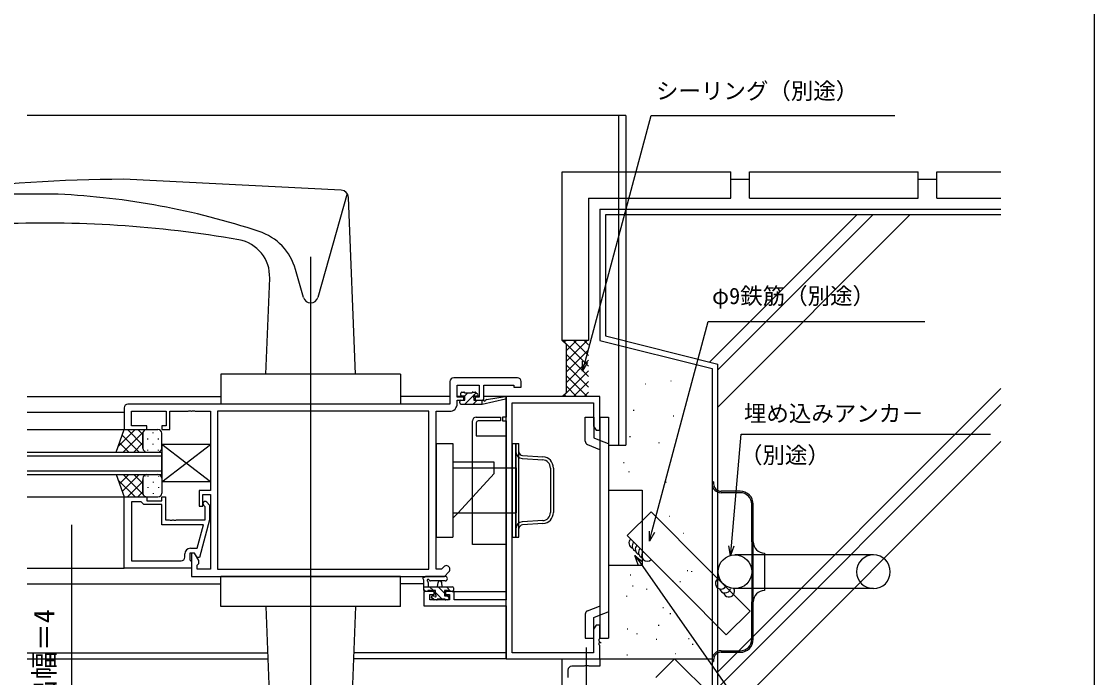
# Model space of a CAD drawing. Units: millimetres, scale not verified. Extents: x -438 to 438, y -464 to 465.
# Drawn here: x 150.9 to 437.5, y -158.2 to 16.9 of the extents above; entities that cross this region are included whole.
import ezdxf
from ezdxf.enums import TextEntityAlignment as Align

# ---------------------------------------------------------------- set-up
doc = ezdxf.new("R2010")
doc.units = ezdxf.units.MM
doc.header["$LTSCALE"] = 4
for name, color, linetype in [('0-2_YKK_11', 7, 'Continuous'), ('0-4_YKK_12', 2, 'Continuous'), ('0-5_YKK_13', 4, 'Continuous'), ('0-7_YKK_D', 6, 'Continuous'), ('0-8_YKK_ZWAK', 7, 'Continuous'), ('0-9_YSS_K', 3, 'Continuous'), ('0-A_YSS_KE', 3, 'Continuous')]:
    doc.layers.add(name, color=color, linetype=linetype)
doc.styles.add('ＭＳ ゴシック', font='')
doc.styles.get('ＭＳ ゴシック').set_extended_font_data('MS Gothic')

msp = doc.modelspace()

# ---------------------------------------------------------------- linework, layer by layer
at = {"layer": '0-2_YKK_11'}
for p, q in [((265.354, -79.199), (265.354, -85.199)), ((283.354, -78.199), (266.354, -78.199)), ((265.354, -85.199), (179.354, -85.199)), ((194.554, -126.069), (194.554, -125.199)), ((303.724, -151.569), (281.984, -151.569)), ((296.856, -156.2), (296.856, -158.2))]:
    msp.add_line(p, q, dxfattribs=at)
for points in [[(267.284, -85.129), (267.284, -84.199), (269.054, -84.199), (269.054, -83.399), (267.284, -83.399), (267.284, -80.129), (273.154, -80.129), (273.154, -83.399), (272.054, -83.399), (272.054, -84.199), (274.354, -84.199), (274.354, -80.129), (282.424, -80.129), (282.424, -80.699), (284.354, -80.699), (284.354, -79.199)], [(281.984, -151.569), (281.984, -84.829), (303.724, -84.829), (303.724, -91.108), (304.354, -92.199), (305.354, -92.199), (305.354, -83.199), (280.354, -83.199), (280.354, -88.699), (279.354, -88.699), (279.354, -89.699), (280.354, -89.699), (280.354, -137.469), (266.454, -137.469), (266.454, -135.199), (264.154, -135.199), (264.154, -135.999), (265.254, -135.999), (265.254, -137.469), (259.984, -137.469), (259.984, -135.999), (261.154, -135.999), (261.154, -135.199), (258.354, -135.199), (258.354, -139.099), (280.354, -139.099), (280.354, -153.199), (305.354, -153.199), (305.354, -149.657), (305.234, -149.474), (305.234, -148.924), (305.354, -148.741), (305.354, -148.657), (305.234, -148.474), (305.234, -147.924), (305.354, -147.741), (305.354, -144.199), (304.354, -144.199), (303.724, -145.29), (303.724, -151.569)], [(178.354, -86.199), (178.354, -91.999), (184.354, -91.999), (184.354, -90.999), (180.284, -90.999), (180.284, -87.129), (189.554, -87.129), (189.554, -90.999), (188.354, -90.999), (188.354, -91.999), (190.554, -91.999), (190.554, -87.129), (195.396, -87.129), (195.579, -87.009), (196.129, -87.009), (196.312, -87.129), (196.396, -87.129), (196.579, -87.009), (197.129, -87.009), (197.312, -87.129), (201.354, -87.129), (201.354, -108.299), (198.354, -108.299), (198.354, -112.499), (199.354, -112.499), (199.354, -109.299), (201.354, -109.299), (201.354, -129.269), (197.854, -129.269), (197.854, -128.199), (198.284, -127.769), (198.284, -126.956), (197.154, -124.999), (196.354, -124.999), (196.354, -131.199), (263.854, -131.199), (265.071, -129.982)], [(263.707, -128.617), (263.054, -129.269), (261.654, -129.269), (261.654, -87.129), (265.284, -87.129)], [(178.354, -128.999), (178.354, -109.999), (184.354, -109.999), (184.354, -110.999), (188.354, -110.999), (188.354, -109.999), (189.354, -109.999), (189.354, -116.099), (190.396, -116.099), (190.579, -116.219), (191.129, -116.219), (191.312, -116.099), (191.396, -116.099), (191.579, -116.219), (192.129, -116.219), (192.312, -116.099), (199.954, -116.099), (199.954, -112.648), (199.53, -112.223)], [(200.378, -111.375), (201.154, -112.151), (201.154, -116.096), (198.447, -126.199), (197.847, -126.199), (197.154, -124.999), (195.854, -124.999), (195.854, -126.799), (196.054, -126.999), (196.354, -127.299), (196.354, -128.999), (178.354, -128.999)], [(180.284, -111.299), (180.284, -127.069), (193.554, -127.069)], [(196.054, -123.699), (197.874, -123.699), (199.562, -117.399), (188.354, -117.399), (188.354, -111.999), (183.554, -111.999), (183.054, -111.499), (182.854, -111.299), (180.284, -111.299)], [(295.356, -173.2), (295.356, -153.2), (305.356, -153.2), (305.356, -155.2), (302.527, -155.2), (302.335, -155.057), (301.377, -155.057), (301.185, -155.2), (297.856, -155.2)]]:
    msp.add_lwpolyline(points, dxfattribs=at)
msp.add_lwpolyline([(259.724, -87.129), (203.284, -87.129), (203.284, -129.269), (259.724, -129.269)], close=True, dxfattribs=at)
for centre, radius, start, end in [((266.354, -79.199), 1, 90.00001, 179.99999), ((283.354, -79.199), 1, 0.00001, 89.99999), ((179.354, -86.199), 1, 90.00001, 179.99999), ((265.284, -85.129), 2, 270.00001, 359.99999), ((199.954, -111.799), 0.6, 44.99999, 225.00001), ((193.554, -126.069), 1, 270.00001, 359.99999), ((196.054, -125.199), 1.5, 90.00001, 179.99999), ((264.389, -129.299), 0.965, 314.99999, 135.00001), ((297.856, -156.2), 1, 89.99985, 179.99983)]:
    msp.add_arc(centre, radius, start, end, dxfattribs=at)
at = {"layer": '0-4_YKK_12'}
for p, q in [((312.354, -8.201), (152.405, -8.201)), ((310.354, -8.201), (310.354, -23.201)), ((310.354, -23.201), (310.354, -96.199)), ((152.405, -83.199), (204.154, -83.199)), ((265.354, -83.199), (252.154, -83.199)), ((269.354, -83.199), (267.301, -83.199)), ((273.137, -83.199), (271.525, -83.199)), ((280.354, -83.199), (274.354, -83.199)), ((280.354, -153.199), (280.354, -83.199)), ((152.405, -87.399), (178.354, -87.399)), ((152.405, -91.999), (178.354, -91.999)), ((307.654, -96.201), (312.354, -96.201)), ((152.405, -97.999), (188.354, -97.999)), ((152.405, -98.999), (188.354, -98.999)), ((188.354, -103.999), (188.354, -97.999)), ((152.405, -102.999), (188.354, -102.999)), ((152.405, -103.999), (188.354, -103.999)), ((152.405, -109.999), (178.354, -109.999)), ((152.405, -128.999), (178.354, -128.999)), ((152.405, -133.199), (204.154, -133.199)), ((258.354, -133.199), (252.154, -133.199)), ((265.954, -135.199), (280.354, -135.199)), ((152.405, -151.569), (216.659, -151.569)), ((280.354, -151.569), (239.654, -151.569)), ((152.405, -153.199), (216.725, -153.199)), ((280.354, -153.199), (239.654, -153.199))]:
    msp.add_line(p, q, dxfattribs=at)
msp.add_lwpolyline([(312.354, -8.201), (312.354, -23.201), (312.354, -96.199)], dxfattribs=at)
at = {"layer": '0-5_YKK_13'}
for p, q in [((236.33, -28.108), (178.154, -25.199)), ((160.745, -29.199), (148.154, -29.199)), ((237.918, -29.033), (230.078, -56.743)), ((240.154, -77.199), (238.228, -30.024)), ((228.154, -167.973), (228.154, -45.896)), ((226.229, -56.743), (224.124, -49.301)), ((216.154, -77.199), (217.198, -51.607)), ((204.154, -77.199), (204.154, -85.199)), ((252.154, -77.199), (204.154, -77.199)), ((240.154, -77.199), (216.154, -77.199)), ((252.154, -77.199), (252.154, -85.199)), ((268.254, -82.799), (268.254, -82.299)), ((268.554, -81.999), (269.054, -81.999)), ((269.199, -83.099), (270.099, -82.199)), ((269.254, -82.199), (271.254, -82.199)), ((269.344, -85.199), (271.514, -83.029)), ((271.454, -81.999), (272.054, -81.999)), ((271.684, -82.859), (272.361, -82.182)), ((272.554, -83.099), (272.215, -83.099)), ((272.266, -82.087), (272.766, -82.587)), ((252.154, -85.199), (204.154, -85.199)), ((267.954, -84.899), (267.954, -84.499)), ((268.254, -84.199), (269.354, -84.199)), ((268.254, -85.199), (273.952, -85.199)), ((271.589, -85.199), (272.589, -84.199)), ((273.834, -85.199), (273.952, -85.081)), ((273.952, -85.199), (280.218, -83.792)), ((273.952, -84.199), (274.039, -84.185)), ((273.952, -85.199), (273.952, -84.199)), ((275.065, -84.019), (280.104, -83.203)), ((301.479, -88.703), (303.779, -88.703)), ((301.48, -95.081), (301.479, -88.704)), ((303.779, -88.703), (303.78, -94.204)), ((305.353, -88.702), (307.653, -88.703)), ((305.353, -88.702), (305.363, -147.702)), ((307.653, -88.702), (307.659, -147.702)), ((271.354, -122.699), (271.354, -89.699)), ((272.354, -90.199), (272.354, -93.699)), ((181.263, -91.999), (176.738, -96.524)), ((182.368, -97.999), (177.831, -93.462)), ((183.404, -92.686), (178.091, -97.999)), ((178.434, -91.999), (178.309, -92.124)), ((183.354, -96.156), (179.197, -91.999)), ((183.354, -93.328), (182.025, -91.999)), ((183.354, -92.999), (183.354, -96.999)), ((183.354, -96.999), (183.354, -92.999)), ((184.091, -91.999), (184.041, -92.049)), ((184.354, -91.999), (187.354, -91.999)), ((184.688, -94.618), (184.688, -94.418)), ((186.103, -93.003), (186.103, -92.803)), ((187.518, -94.618), (187.518, -94.418)), ((188.354, -96.999), (188.354, -92.999)), ((272.354, -93.699), (280.354, -93.699)), ((280.354, -93.699), (280.354, -122.699)), ((303.78, -94.204), (305.28, -94.809)), ((179.54, -97.999), (177.087, -95.546)), ((183.354, -95.565), (180.919, -97.999)), ((186.103, -96.033), (186.103, -95.833)), ((201.354, -95.999), (188.354, -95.999)), ((261.654, -95.698), (261.654, -120.698)), ((261.654, -95.699), (266.154, -95.699)), ((266.154, -95.699), (266.154, -120.699)), ((281.984, -95.699), (281.984, -120.699)), ((281.984, -95.699), (282.984, -95.699)), ((282.984, -120.699), (282.984, -95.699)), ((282.984, -95.699), (283.784, -95.699)), ((282.984, -95.699), (282.984, -120.699)), ((283.784, -120.699), (283.784, -95.699)), ((302.106, -96.008), (305.281, -97.29)), ((305.28, -94.809), (307.58, -95.738)), ((176.211, -97.999), (184.354, -97.999)), ((184.166, -97.581), (184.148, -97.599)), ((184.354, -97.999), (187.354, -97.999)), ((184.688, -97.599), (184.688, -97.448)), ((187.518, -97.585), (187.518, -97.448)), ((284.678, -99.752), (290.115, -100.076)), ((284.725, -98.953), (290.163, -99.277)), ((277.154, -100.699), (266.154, -100.699)), ((266.154, -102.199), (283.154, -102.199)), ((277.154, -102.198), (277.154, -100.699)), ((277.154, -103.699), (277.154, -102.198)), ((283.154, -114.198), (283.154, -102.198)), ((292.184, -102.272), (292.184, -114.126)), ((292.984, -102.272), (292.984, -114.126)), ((176.211, -103.999), (184.354, -103.999)), ((181.263, -109.999), (176.738, -105.474)), ((179.54, -103.999), (177.087, -106.452)), ((182.368, -103.999), (177.831, -108.536)), ((183.404, -109.312), (178.091, -103.999)), ((183.354, -105.842), (179.197, -109.999)), ((183.354, -106.433), (180.919, -103.999)), ((183.354, -104.999), (183.354, -108.999)), ((183.354, -108.999), (183.354, -105.399)), ((184.166, -104.417), (184.148, -104.399)), ((184.354, -103.999), (187.354, -103.999)), ((184.688, -104.399), (184.688, -104.55)), ((186.103, -105.965), (186.103, -106.165)), ((187.518, -104.413), (187.518, -104.55)), ((188.354, -104.999), (188.354, -108.999)), ((201.354, -105.999), (188.354, -105.999)), ((335.354, -105.963), (335.354, -106.463)), ((335.754, -105.963), (335.354, -105.963)), ((335.754, -105.963), (335.754, -106.463)), ((183.354, -108.67), (182.025, -109.999)), ((184.688, -107.38), (184.688, -107.58)), ((187.518, -107.38), (187.518, -107.58)), ((335.354, -106.463), (335.354, -153.463)), ((342.854, -108.463), (337.754, -108.463)), ((342.854, -108.863), (337.754, -108.863)), ((178.434, -109.999), (178.309, -109.874)), ((184.091, -109.999), (184.041, -109.949)), ((184.354, -109.999), (187.354, -109.999)), ((186.103, -108.995), (186.103, -109.195)), ((266.154, -114.199), (283.154, -114.199)), ((345.954, -121.963), (345.954, -111.963)), ((346.354, -121.963), (346.354, -111.963)), ((290.115, -116.322), (284.678, -116.646)), ((290.163, -117.12), (284.725, -117.444)), ((261.654, -120.699), (266.154, -120.699)), ((280.354, -122.699), (271.354, -122.699)), ((281.984, -120.699), (282.984, -120.699)), ((282.984, -120.699), (283.784, -120.699)), ((345.954, -121.963), (345.954, -137.963)), ((346.354, -137.963), (346.354, -121.963)), ((378.454, -125.463), (341.454, -125.463)), ((349.354, -124.963), (349.354, -134.963)), ((307.66, -128.202), (316.659, -128.2)), ((204.154, -139.2), (204.154, -131.2)), ((252.154, -131.2), (204.154, -131.2)), ((252.154, -139.2), (252.154, -131.2)), ((264.08, -131.199), (258.918, -131.199)), ((258.352, -134.899), (258.352, -132.219)), ((258.352, -133.999), (265.952, -133.999)), ((258.352, -134.67), (258.881, -135.199)), ((259.552, -132.819), (259.552, -133.999)), ((259.926, -133.999), (260.926, -134.999)), ((264.08, -132.399), (260.119, -132.402)), ((262.052, -133.999), (262.154, -132.855)), ((262.171, -133.999), (263.852, -135.68)), ((263.252, -133.999), (263.15, -132.855)), ((264.416, -133.999), (265.616, -135.199)), ((266.252, -134.299), (266.252, -134.899)), ((378.454, -134.463), (341.454, -134.463)), ((259.252, -135.199), (258.652, -135.199)), ((260.354, -136.672), (261.181, -137.499)), ((260.94, -137.411), (260.44, -136.911)), ((260.652, -136.399), (260.991, -136.399)), ((261.752, -137.499), (261.152, -137.499)), ((261.452, -135.525), (263.226, -137.299)), ((264.052, -137.299), (261.952, -137.299)), ((264.752, -137.499), (264.252, -137.499)), ((264.571, -136.399), (265.052, -136.88)), ((265.052, -136.699), (265.052, -137.199)), ((265.952, -135.199), (265.352, -135.199)), ((252.154, -139.2), (204.154, -139.2)), ((216.154, -139.2), (217.198, -164.792)), ((240.154, -139.2), (216.154, -139.2)), ((240.154, -139.2), (238.228, -186.375)), ((302.112, -140.399), (305.286, -139.116)), ((345.954, -147.963), (345.954, -137.963)), ((346.354, -147.963), (346.354, -137.963)), ((301.487, -141.326), (301.487, -147.703)), ((303.787, -147.702), (303.787, -142.203)), ((301.488, -147.703), (303.788, -147.703)), ((305.362, -147.702), (307.659, -147.702)), ((301.856, -160.231), (301.856, -150.169)), ((337.754, -151.063), (342.854, -151.063)), ((337.754, -151.463), (342.854, -151.463)), ((335.354, -153.463), (335.354, -153.963)), ((335.354, -153.963), (335.754, -153.963)), ((335.754, -153.463), (335.754, -153.963))]:
    msp.add_line(p, q, dxfattribs=at)
for points in [[(269.354, -84.199), (269.354, -83.099), (268.554, -83.099)], [(271.754, -83.56), (271.754, -84.199), (273.952, -84.199)], [(272.354, -88.699), (278.854, -88.699), (278.854, -89.699), (272.854, -89.699)], [(176.211, -97.999), (178.354, -91.999), (184.354, -91.999)], [(176.211, -103.999), (178.354, -109.999), (184.354, -109.999)], [(277.154, -103.699), (267.529, -114.198), (266.154, -115.699)], [(307.658, -108.202), (316.656, -108.201), (316.659, -128.2)], [(261.452, -135.938), (261.452, -134.999), (259.452, -134.999)], [(265.152, -134.999), (263.852, -134.999), (263.852, -136.399), (264.752, -136.399)], [(303.787, -142.203), (305.287, -141.596), (307.587, -140.667)]]:
    msp.add_lwpolyline(points, dxfattribs=at)
msp.add_lwpolyline([(201.354, -105.999), (188.354, -95.999), (188.354, -105.999), (201.354, -95.999)], close=True, dxfattribs=at)
msp.add_circle((341.454, -129.963), 4.5, dxfattribs=at)
for centre, radius, start, end in [((179.164, -425.198), 400, 90.14468, 97.24208), ((236.23, -30.105), 2, 2.33731, 87.13759), ((151.468, -228.984), 200, 71.6563, 87.34142), ((157.432, -336.896), 300, 80.115, 92.57746), ((209.69, -53.384), 15, 15.79678, 71.86934), ((207.207, -51.199), 10, 357.66269, 80.05676), ((228.154, -56.199), 2, 195.79678, 344.20322), ((268.554, -82.299), 0.3, 90, 180), ((268.554, -82.799), 0.3, 180, 270), ((269.054, -82.199), 0.2, 0, 90), ((271.454, -82.199), 0.2, 90, 180), ((271.754, -83.099), 0.25, 33.05573, 236.94427), ((272.215, -82.799), 0.3, 213.05573, 270), ((272.054, -82.299), 0.3, 45, 90), ((272.554, -82.799), 0.3, 270, 45), ((268.254, -84.499), 0.3, 90, 180), ((268.254, -84.899), 0.3, 180, 270), ((271.454, -83.56), 0.3, 0, 56.94427), ((274.087, -84.481), 0.3, 39.19754, 99.19754), ((274.552, -84.102), 0.3, 219.19754, 339.19754), ((275.113, -84.315), 0.3, 99.19754, 159.19754), ((280.152, -83.499), 0.3, 282.65862, 99.19754), ((272.354, -89.699), 1, 90, 180), ((272.854, -90.199), 0.5, 90, 180), ((184.354, -92.999), 1, 90.0001, 180), ((184.354, -92.999), 1, 90, 180), ((187.354, -92.999), 1, 0, 90), ((184.354, -96.999), 1, 180, 270), ((187.354, -96.999), 1, 270, 0), ((302.48, -95.081), 1, 180.01152, 248.00817), ((284.784, -97.955), 1.8, 180, 266.59356), ((284.784, -97.955), 1, 180, 266.59356), ((289.984, -102.272), 2.2, 0, 86.59356), ((289.984, -102.272), 3, 0, 86.59356), ((184.354, -104.999), 1, 90, 180), ((187.354, -104.999), 1, 0, 90), ((337.754, -106.463), 2.4, 180, 270), ((337.754, -106.463), 2, 180, 270), ((342.854, -111.963), 3.5, 0, 90), ((342.854, -111.963), 3.1, 0, 90), ((184.354, -108.999), 1, 180, 269.9999), ((184.354, -108.999), 1, 180, 270), ((187.354, -108.999), 1, 270, 0), ((289.984, -114.126), 2.2, 273.40644, 0), ((289.984, -114.126), 3, 273.40644, 0), ((284.784, -118.442), 1.8, 93.40644, 180), ((284.784, -118.442), 1, 93.40644, 180), ((349.354, -121.963), 3, 180, 270), ((378.454, -129.963), 4.5, 90, 270), ((378.454, -129.963), 4.5, 270, 90), ((258.352, -131.699), 0.3, 79.47122, 240), ((258.462, -131.109), 0.3, 259.47122, 319.47122), ((258.918, -131.499), 0.3, 90, 139.47122), ((264.08, -131.799), 0.6, 270.04023, 90.04023), ((258.052, -132.219), 0.3, 0, 60), ((259.552, -132.299), 0.3, 19.18976, 240), ((259.252, -132.819), 0.3, 0, 60), ((260.119, -132.102), 0.3, 199.18976, 270.04023), ((262.652, -132.899), 0.5, 5.09207, 174.90793), ((265.952, -134.299), 0.3, 0, 90), ((258.652, -134.899), 0.3, 180, 270), ((259.252, -134.999), 0.2, 270, 0), ((260.652, -136.699), 0.3, 90, 225), ((261.152, -137.199), 0.3, 225, 270), ((260.991, -136.699), 0.3, 33.05573, 90), ((261.452, -136.399), 0.25, 213.05573, 56.94427), ((261.752, -135.938), 0.3, 180, 236.94427), ((261.752, -137.299), 0.2, 270, 0), ((264.252, -137.299), 0.2, 180, 270), ((264.752, -136.699), 0.3, 0, 90), ((264.752, -137.199), 0.3, 270, 0), ((265.352, -134.999), 0.2, 180, 270), ((265.952, -134.899), 0.3, 270, 0), ((349.354, -137.963), 3, 90, 180), ((302.487, -141.326), 1, 112.00935, 180.00715), ((342.854, -147.963), 3.1, 270, 0), ((342.854, -147.963), 3.5, 270, 0), ((337.754, -153.463), 2.4, 90, 180), ((337.754, -153.463), 2, 90, 180)]:
    msp.add_arc(centre, radius, start, end, dxfattribs=at)
at = {"layer": '0-7_YKK_D'}
for points in [[(300.781, -76.434), (301.441, -73.971), (319.064, -8.201), (384.151, -8.201)], [(318.642, -121.768), (319.302, -119.305), (334.336, -63.199), (392.16, -63.199)], [(302.101, -74.148), (300.781, -76.434), (300.781, -73.794)], [(340.283, -125.618), (340.505, -123.078), (343.119, -93.199), (409.673, -93.199)], [(164.356, -204.2), (164.356, -200.2), (164.356, -117.414)], [(319.962, -119.482), (318.642, -121.768), (318.642, -119.128)], [(341.186, -123.137), (340.283, -125.618), (339.824, -123.018)], [(315.655, -128.085), (314.752, -125.604), (316.775, -127.301)], [(314.752, -125.604), (316.215, -127.693), (350.529, -176.699), (386.167, -176.699)]]:
    msp.add_lwpolyline(points, dxfattribs=at)
at = {"layer": '0-8_YKK_ZWAK'}
msp.add_lwpolyline([(-437.5, -449.2), (437.5, -449.2), (437.5, 430.8)], dxfattribs=at)
at = {"layer": '0-9_YSS_K'}
for p, q in [((306.854, -34.699), (306.854, -67.028)), ((412.5, -34.699), (306.854, -34.699)), ((374.002, -34.698), (334.708, -73.991)), ((378.244, -34.698), (336.854, -76.088)), ((388.144, -34.698), (336.854, -85.988)), ((296.356, -69.201), (295.356, -68.201)), ((295.5, -68.201), (302.356, -75.057)), ((296.356, -68.201), (295.928, -68.629)), ((302.013, -68.201), (296.356, -73.858)), ((299.184, -68.201), (296.356, -71.03)), ((298.329, -68.201), (302.356, -72.229)), ((301.157, -68.201), (302.356, -69.4)), ((306.854, -67.028), (336.854, -74.528)), ((296.356, -69.201), (296.356, -82.199)), ((302.356, -70.687), (296.356, -76.687)), ((296.356, -71.885), (302.356, -77.885)), ((302.356, -73.515), (296.356, -79.515)), ((302.356, -76.344), (295.5, -83.2)), ((296.356, -74.714), (302.356, -80.714)), ((336.854, -181.699), (336.854, -74.528)), ((296.356, -77.542), (302.013, -83.199)), ((302.356, -79.172), (298.329, -83.199)), ((317.568, -79.791), (317.668, -79.791)), ((324.358, -78.968), (324.458, -78.968)), ((296.356, -82.199), (295.356, -83.199)), ((295.928, -82.771), (296.356, -83.2)), ((296.356, -80.371), (299.184, -83.199)), ((302.356, -82), (301.157, -83.199)), ((412.5, -81.052), (336.854, -156.698)), ((412.5, -85.295), (336.854, -160.941)), ((314.332, -86.784), (314.332, -86.984)), ((324.93, -88.322), (325.13, -88.322)), ((313.396, -93.802), (313.396, -94.002)), ((321.116, -95.44), (321.116, -95.64)), ((324.93, -97.41), (325.13, -97.41)), ((412.5, -95.194), (336.854, -170.841)), ((311.692, -100.769), (311.892, -100.769)), ((313.162, -103.159), (313.162, -103.359)), ((322.987, -105.966), (322.987, -106.166)), ((319.081, -113.95), (312.703, -120.299)), ((323.947, -115.157), (324.047, -115.157)), ((312.702, -120.299), (327.515, -135.179)), ((327.651, -119.681), (327.751, -119.681)), ((313.47, -130.802), (313.67, -130.802)), ((328.684, -129.616), (328.884, -129.616)), ((329.859, -129.827), (329.859, -130.027)), ((314.063, -133.766), (314.263, -133.766)), ((317.841, -134.505), (317.841, -134.705)), ((324.732, -132.382), (324.932, -132.382)), ((326.708, -132.58), (326.908, -132.58)), ((312.461, -136.377), (312.461, -136.577)), ((327.515, -135.179), (339.125, -146.842)), ((322.164, -139.495), (322.364, -139.495)), ((324.157, -141.055), (324.157, -141.255)), ((345.503, -140.492), (339.125, -146.842)), ((312.68, -145.225), (312.88, -145.225)), ((320.978, -144.237), (321.178, -144.237)), ((305.526, -148.783), (305.526, -148.983)), ((315.268, -146.436), (315.268, -146.636)), ((320.385, -147.991), (320.585, -147.991)), ((329.079, -147.794), (329.279, -147.794)), ((325.593, -151.757), (325.693, -151.757)), ((325.593, -151.757), (325.693, -151.757)), ((330.093, -149.243), (330.093, -149.443)), ((304.854, -153.198), (335.354, -153.199)), ((312.63, -152.169), (312.73, -152.169)), ((320.356, -158.197), (325.354, -153.199)), ((325.354, -153.199), (335.354, -163.199))]:
    msp.add_line(p, q, dxfattribs=at)
msp.add_lwpolyline([(319.081, -113.95), (333.893, -128.829), (345.503, -140.492)], dxfattribs=at)
for centre, start, end in [((314.652, -122.257), 134.87028, 248.44846), ((315.498, -123.108), 134.87028, 248.44846), ((316.345, -123.958), 134.87028, 248.44846), ((317.191, -124.809), 134.87028, 248.44846), ((318.038, -125.659), 134.87028, 314.87028), ((337.729, -133.086), 107.29674, 332.66602), ((338.801, -134.135), 195.60802, 347.38221), ((339.873, -135.185), 195.60802, 28.75838)]:
    msp.add_arc(centre, 1.5, start, end, dxfattribs=at)
at = {"layer": '0-A_YSS_KE'}
for p, q in [((295.354, -23.201), (340.354, -23.201)), ((295.354, -68.201), (295.354, -23.201)), ((340.354, -30.201), (340.354, -23.201)), ((340.354, -25.201), (345.354, -25.201)), ((345.354, -23.201), (390.354, -23.201)), ((345.354, -30.201), (345.354, -23.201)), ((390.354, -30.201), (390.354, -23.201)), ((390.354, -25.201), (395.354, -25.201)), ((395.354, -23.201), (412.5, -23.201)), ((395.354, -30.201), (395.354, -23.201)), ((302.354, -30.201), (302.354, -68.201)), ((302.354, -30.201), (340.354, -30.201)), ((345.354, -30.201), (390.354, -30.201)), ((395.354, -30.201), (412.5, -30.201)), ((305.354, -33.199), (305.354, -68.199)), ((305.354, -33.199), (412.5, -33.199)), ((302.354, -68.201), (295.354, -68.201)), ((305.354, -68.199), (335.354, -75.699)), ((335.354, -75.699), (335.354, -183.199))]:
    msp.add_line(p, q, dxfattribs=at)

# ---------------------------------------------------------------- texts
at = {"layer": '0-7_YKK_D', "style": 'ＭＳ ゴシック'}
for s, p in [('シーリング（別途）', (320.384, -5.121)), ('φ9鉄筋（別途）', (335.335, -59.854)), ('埋め込みアンカ－', (343.868, -91.221)), ('（別途）', (342.811, -102.346))]:
    msp.add_text(s, height=4.399, dxfattribs=at).set_placement(p, align=Align.BOTTOM_LEFT)
msp.add_text('ハンドル出幅＝4', height=5.499, rotation=90, dxfattribs=at).set_placement((161.376, -196.204), align=Align.BOTTOM_LEFT)

doc.saveas('drawing.dxf')
